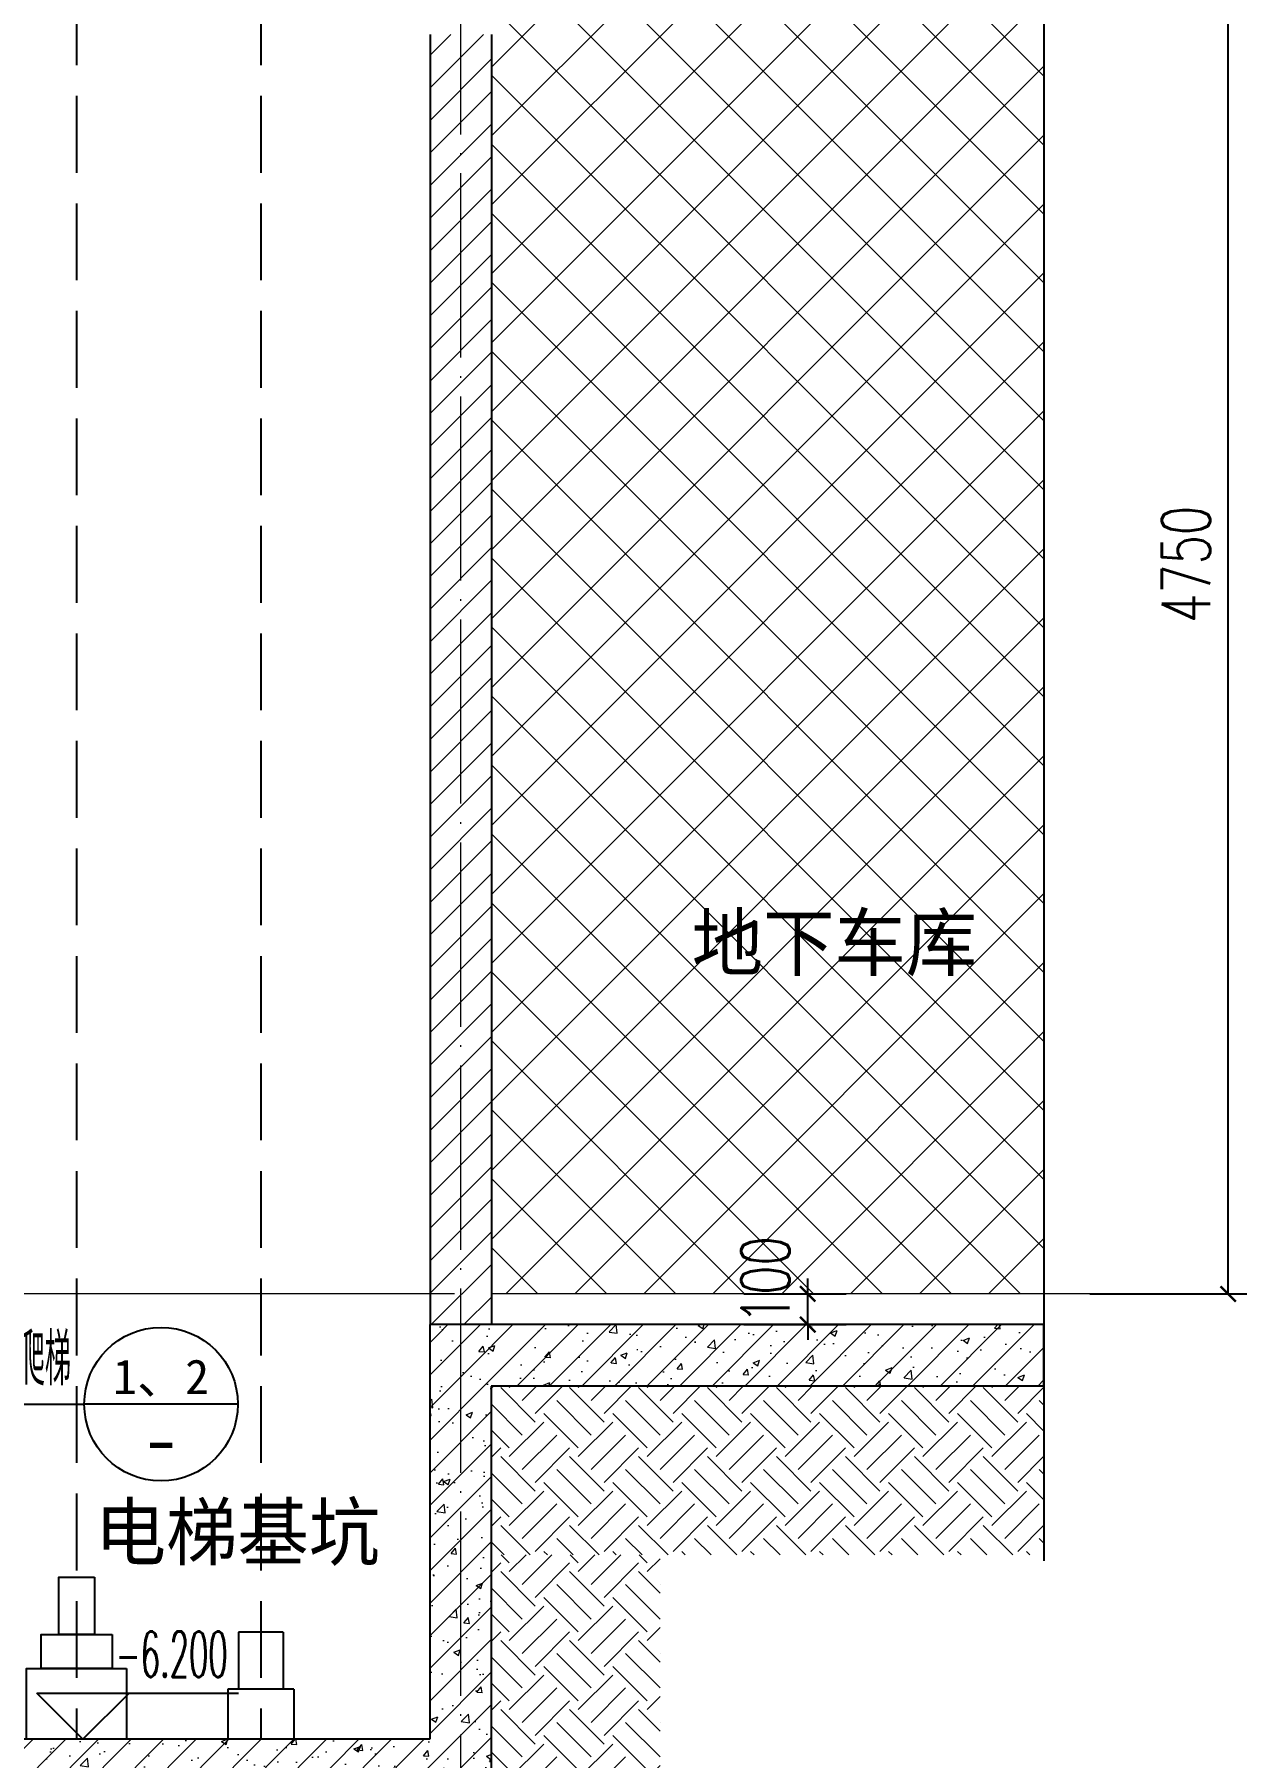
# Model space of a CAD drawing. Extents: x -1307975 to -76406, y -96289 to 379359.
# Drawn here: x -613038 to -609123, y 311490 to 317100 of the extents above; entities that cross this region are included whole.
import ezdxf
from ezdxf.enums import TextEntityAlignment as Align

# ---------------------------------------------------------------- set-up
doc = ezdxf.new("R2010")
doc.units = 0
doc.header["$LTSCALE"] = 1000
doc.linetypes.add('DASH', pattern=[0.35, 0.25, -0.1])
doc.linetypes.add('DOTE', pattern=[2.42, 2, -0.2, 0.02, -0.2])
doc.layers.get('0').update_dxf_attribs({"linetype": 'CONTINUOUS'})
doc.layers.get('DEFPOINTS').update_dxf_attribs({"linetype": 'CONTINUOUS'})
for name, color, linetype in [('DIM_ELEV', 3, 'CONTINUOUS'), ('DIM_IDEN', 67, 'CONTINUOUS'), ('DIM_SYMB', 3, 'CONTINUOUS'), ('PUB_DIM', 3, 'CONTINUOUS'), ('PUB_TEXT', 2, 'CONTINUOUS'), ('WALL', 5, 'CONTINUOUS'), ('设备', 253, 'CONTINUOUS')]:
    doc.layers.add(name, color=color, linetype=linetype)
for name, color, linetype, lineweight in [('DOTE', 19, 'DOTE', 9), ('PUB_HATCH', 8, 'CONTINUOUS', 9), ('内粉刷', 37, 'CONTINUOUS', 9), ('填充', 251, 'CONTINUOUS', 5)]:
    doc.layers.add(name, color=color, linetype=linetype, lineweight=lineweight)
doc.styles.add('_TCH_DIM', font='SIMPLEX.shx', dxfattribs={"width": 0.7, "bigfont": 'GBCBIG.shx'})
doc.styles.add('_TCH_DIM_T3', font='SIMPLEX', dxfattribs={"width": 0.705882, "bigfont": 'GBCBIG'})
doc.styles.add('_TCH_LABEL', font='simhei.ttf')
doc.dimstyles.new('_TCH_ARCH&&50', dxfattribs={"dimtxt": 157.5, "dimasz": 50, "dimexe": 125, "dimexo": 150, "dimgap": 58.75, "dimtad": 1, "dimdec": 0, "dimzin": 0, "dimdsep": 46, "dimtxsty": '_TCH_DIM_T3', "dimblk": 'ARCHTICK', "dimcen": 0.09, "dimclrt": 7, "dimazin": 0, "dimtfac": 1, "dimtdec": 0, "dimtix": 1, "dimtmove": 2, "dimatfit": 3, "dimldrblk": 'ARCHTICK', "dimfxl": 1, "dimtolj": 1, "dimtzin": 0, "dimarcsym": 0})
pattern_1 = [(45, (-762713.5, 410177.97), (-53.03301, 53.03301), []), (50, (-762713.5, 410177.97), (215.17805, -18.82564), [22.5, -247.5]), (355, (-762713.5, 410177.97), (-41.6254, 225.65764), [18, -198]), (100.4514, (-762695.57, 410176.4), (173.55281, 206.83186), [19.12206, -210.34263]), (46.1842, (-762713.5, 410237.97), (320.1723, -49.6557), [33.75, -371.25]), (96.6356, (-762686.82, 410233.83), (280.3988, 292.23536), [28.6831, -315.5139]), (351.1842, (-762713.5, 410237.97), (280.3986, 292.2356), [27, -297]), (21, (-762683.5, 410222.97), (179.07212, -120.78567), [22.5, -247.5]), (326, (-762683.5, 410222.97), (72.9946, 217.54501), [18, -198]), (71.4514, (-762668.58, 410212.9), (252.0668, 96.75915), [19.12206, -210.34263]), (37.5, (-762713.5, 410177.97), (3.647957, 99.868156), [0, -195.6, 0, -201, 0, -198.75]), (7.5, (-762713.5, 410177.97), (78.92086, 118.323514), [0, -114.6, 0, -191.1, 0, -75.75]), (327.5, (-762780.4, 410177.97), (160.14673, -6.76646), [0, -75, 0, -234, 0, -310.5]), (317.5, (-762810.4, 410177.97), (174.95585, 30.0315), [0, -97.5, 0, -155.4, 0, -220.5])]

# ---------------------------------------------------------------- blocks, each defined once
blk = doc.blocks.new('_ArchTick')
at = {"color": 0, "linetype": 'ByBlock', "const_width": 0.15}
blk.add_lwpolyline([(-0.5, -0.5), (0.5, 0.5)], dxfattribs=at)
blk = doc.blocks.new('*D576')
at = {"layer": 'DEFPOINTS', "color": 0, "transparency": 16777216}
for p in [(-610877.8, 312999.5), (-610519.4, 312999.5), (-610877.8, 312899.6)]:
    blk.add_point(p, dxfattribs=at)
at = {"layer": 'PUB_DIM', "color": 0, "lineweight": -2, "transparency": 16777216}
for p, q in [((-610519.4, 312999.5), (-610519.4, 313049.5)), ((-610727.8, 312999.5), (-610394.4, 312999.5)), ((-610519.4, 312899.6), (-610519.4, 312999.5)), ((-610727.8, 312899.6), (-610394.4, 312899.6)), ((-610519.4, 312899.6), (-610519.4, 312849.6))]:
    blk.add_line(p, q, dxfattribs=at)
at = {"layer": 'PUB_DIM', "color": 0, "lineweight": -2, "transparency": 16777216, "xscale": 50, "yscale": 50, "zscale": 50}
for p, rotation in [((-610519.4, 312999.5), 270), ((-610519.4, 312899.6), 90)]:
    blk.add_blockref('_ArchTick', p, dxfattribs=dict(at, rotation=rotation))
at = {"layer": 'PUB_DIM', "color": 7, "transparency": 16777216, "insert": (-610656.9, 313044.3), "char_height": 157.5, "attachment_point": 5, "rotation": 90, "style": '_TCH_DIM_T3'}
blk.add_mtext('\\A1;100', dxfattribs=at)
blk = doc.blocks.new('*D621')
at = {"layer": 'DEFPOINTS', "color": 0, "transparency": 16777216}
for p in [(-609750.1, 317749.6), (-609150.1, 317749.6), (-609750.1, 312999.6)]:
    blk.add_point(p, dxfattribs=at)
at = {"layer": 'PUB_DIM', "color": 0, "lineweight": -2, "transparency": 16777216}
for p, q in [((-609600.1, 317749.6), (-609025.1, 317749.6)), ((-609150.1, 312999.6), (-609150.1, 317749.6)), ((-609600.1, 312999.6), (-609025.1, 312999.6))]:
    blk.add_line(p, q, dxfattribs=at)
at = {"layer": 'PUB_DIM', "color": 0, "lineweight": -2, "transparency": 16777216, "xscale": 50, "yscale": 50, "zscale": 50}
for p, rotation in [((-609150.1, 317749.6), 90), ((-609150.1, 312999.6), 270)]:
    blk.add_blockref('_ArchTick', p, dxfattribs=dict(at, rotation=rotation))
at = {"layer": 'PUB_DIM', "color": 7, "transparency": 16777216, "insert": (-609287.6, 315374.6), "char_height": 157.5, "attachment_point": 5, "rotation": 90, "style": '_TCH_DIM_T3'}
blk.add_mtext('\\A1;4750', dxfattribs=at)

msp = doc.modelspace()

# ---------------------------------------------------------------- hatches: boundary and pattern name
at = {"layer": 'PUB_HATCH'}
h = msp.add_hatch(dxfattribs=at)
h.set_pattern_fill('普通砖', color=256, scale=30, style=0)
h.set_pattern_definition([(45, (-762713.5, 410231.826), (-53.03303, 53.03303), [])])
h.paths.add_polyline_path([(-611549.2, 317099.61), (-611749.2, 317099.61), (-611749.23, 312899.56), (-611549.23, 312899.56)])
h = msp.add_hatch(dxfattribs=at)
h.set_pattern_fill('钢筋混凝土', color=256, scale=30, style=0)
h.set_pattern_definition(pattern_1)
h.paths.add_polyline_path([(-611550.17, 312699.56), (-611750.17, 312899.56), (-611750.17, 311549.56), (-611550.17, 311349.56)])
h = msp.add_hatch(dxfattribs=at)
h.set_pattern_fill('钢筋混凝土', color=256, scale=30, style=0)
h.set_pattern_definition(pattern_1)
h.paths.add_polyline_path([(-609750.13, 312899.56), (-611750.17, 312899.56), (-611550.17, 312699.56), (-609750.13, 312699.56)])
h = msp.add_hatch(dxfattribs=at)
h.set_pattern_fill('钢筋混凝土', color=256, scale=30, style=0)
h.set_pattern_definition(pattern_1)
h.paths.add_polyline_path([(-611550.17, 311349.56), (-611750.17, 311549.56), (-613650.17, 311549.56), (-613850.17, 311349.56)])
at = {"layer": '填充'}
h = msp.add_hatch(dxfattribs=at)
h.set_pattern_fill('ANSI37', color=196, scale=100, style=0)
h.set_pattern_definition([(45, (-1909883.06, -191751.23), (-112.253202, 112.253202), []), (135, (-1909883.06, -191751.23), (-112.253202, -112.253202), [])])
h.paths.add_polyline_path([(-609750.13, 312999.55), (-609750.13, 317564.56), (-611549.19, 317564.56), (-611549.19, 317564.56), (-611549.19, 312999.55)])
h = msp.add_hatch(dxfattribs=at)
h.set_pattern_fill('EARTH', color=250, scale=50, angle=45, style=0)
h.set_pattern_definition([(45, (-775072.2, 449783.63), (0, 224.5064), [158.75, -158.75]), (45, (-775114.3, 449825.72), (0, 224.5064), [158.75, -158.75]), (45, (-775156.4, 449867.82), (0, 224.5064), [158.75, -158.75]), (135, (-775156.4, 449895.88), (-224.5064, 0), [158.75, -158.75]), (135, (-775114.3, 449937.97), (-224.5064, 0), [158.75, -158.75]), (135, (-775072.2, 449980.07), (-224.5064, 0), [158.75, -158.75])])
edge = h.paths.add_edge_path()
edge.add_line((-609750.13, 312149.66), (-609750.13, 312699.91))
edge.add_line((-609750.13, 312699.91), (-611550.17, 312699.91))
edge.add_line((-611550.17, 312699.91), (-611550.17, 312149.66))
edge.add_line((-611550.17, 312149.66), (-609754.96, 312149.66))
h = msp.add_hatch(dxfattribs=at)
h.set_pattern_fill('EARTH', color=250, scale=50, angle=45, style=0)
h.set_pattern_definition([(45, (-775072.2, 449633.63), (0, 224.5064), [158.75, -158.75]), (45, (-775114.3, 449675.72), (0, 224.5064), [158.75, -158.75]), (45, (-775156.4, 449717.82), (0, 224.5064), [158.75, -158.75]), (135, (-775156.4, 449745.88), (-224.5064, 0), [158.75, -158.75]), (135, (-775114.3, 449787.97), (-224.5064, 0), [158.75, -158.75]), (135, (-775072.2, 449830.07), (-224.5064, 0), [158.75, -158.75])])
h.paths.add_polyline_path([(-611550.21, 310799.56), (-610999.95, 310799.56), (-610999.95, 312149.98), (-611550.21, 312149.98)])

# ---------------------------------------------------------------- linework, layer by layer
at = {"layer": 'DIM_ELEV'}
msp.add_line((-609550.13, 312999.56), (-609025.13, 312999.56), dxfattribs=at)
at = {"layer": 'DIM_ELEV', "color": 3}
for p, q in [((-612879.63, 311549.56), (-613029.63, 311699.56)), ((-613029.63, 311699.56), (-612373.63, 311699.56)), ((-612879.63, 311549.56), (-612729.63, 311699.56))]:
    msp.add_line(p, q, dxfattribs=at)
at = {"layer": 'DIM_IDEN'}
for p in [(-613354.2, 312640.66), (-612375.3, 312640.66)]:
    msp.add_line(p, (-612875.3, 312640.66), dxfattribs=at)
msp.add_circle((-612625.3, 312640.66), 250, dxfattribs=at)
at = {"layer": 'DIM_SYMB'}
msp.add_lwpolyline([(-609750.13, 336249.56), (-609750.13, 324246.42), (-609645.13, 324208.2), (-609855.13, 324171.17), (-609750.13, 324133.92), (-609750.13, 312130.78)], dxfattribs=at)
at = {"layer": 'DOTE', "linetype": 'DOTE', "ltscale": 0.3}
msp.add_line((-611650.19, 336249.56), (-611650.17, 311349.56), dxfattribs=at)
at = {"layer": 'DOTE', "linetype": 'DOTE'}
msp.add_line((-609250.13, 312999.56), (-624727.19, 312999.56), dxfattribs=at)
at = {"layer": 'WALL'}
for p, q in [((-611749.2, 317099.61), (-611749.23, 312899.56)), ((-611549.2, 317099.61), (-611549.23, 312899.56)), ((-611750.17, 312899.56), (-611750.17, 311549.56)), ((-609750.13, 312899.56), (-611750.17, 312899.56)), ((-609750.13, 312699.56), (-609750.13, 312899.56)), ((-611550.17, 312699.56), (-611550.17, 311349.56)), ((-609750.13, 312699.56), (-611550.17, 312699.56)), ((-611750.17, 311549.56), (-613650.17, 311549.56))]:
    msp.add_line(p, q, dxfattribs=at)
at = {"layer": '内粉刷'}
msp.add_line((-609750.13, 312999.55), (-611549.23, 312999.55), dxfattribs=at)
at = {"layer": '设备', "color": 206, "linetype": 'DASH'}
for p, q in [((-612900.21, 336499.56), (-612900.21, 311549.56)), ((-612299.9, 336499.56), (-612300.2, 311549.31))]:
    msp.add_line(p, q, dxfattribs=at)
at = {"layer": '设备', "color": 206}
for p, q in [((-612373.03, 311898.2), (-612373.03, 311712.48)), ((-612227.38, 311898.2), (-612373.03, 311898.2)), ((-612227.38, 311898.2), (-612227.38, 311712.48)), ((-612407.35, 311712.48), (-612407.35, 311549.56)), ((-612193.06, 311712.48), (-612407.35, 311712.48)), ((-612193.06, 311712.48), (-612193.06, 311549.56))]:
    msp.add_line(p, q, dxfattribs=at)
for points in [[(-612842.43, 312077.49), (-612842.43, 311890.72), (-612957.98, 311890.72), (-612957.98, 312077.49)], [(-612784.66, 311890.72), (-612784.66, 311780.6), (-613015.76, 311780.6), (-613015.76, 311890.72)], [(-612737.3, 311780.6), (-612737.3, 311549.56), (-613063.11, 311549.56), (-613063.11, 311780.6)]]:
    msp.add_lwpolyline(points, close=True, dxfattribs=at)

# ---------------------------------------------------------------- texts
at = {"layer": 'PUB_TEXT'}
for s, p in [('地下车库', (-610897.09, 314053.86)), ('电梯基坑', (-612841.29, 312135.11))]:
    msp.add_text(s, height=178.723, dxfattribs=at).set_placement(p)
at = {"layer": 'PUB_TEXT', "style": '_TCH_DIM', "width": 0.7}
msp.add_text('检修爬梯', height=168.794, dxfattribs=at).set_placement((-613258.97, 312701.88))
at = {"layer": 'PUB_TEXT', "style": '_TCH_LABEL'}
for s, height, width, p, p2 in [('1、2', 113.14, 0.962162, (-612781.86, 312673.37), (-612468.74, 312673.37)), ('-', 172.43, 1.022989, (-612688.72, 312440.47), (-612561.88, 312440.47))]:
    msp.add_text(s, height=height, dxfattribs=dict(at, width=width)).set_placement(p, p2, align=Align.FIT)
at = {"layer": 'PUB_TEXT', "color": 3, "style": '_TCH_DIM', "width": 0.494118}
msp.add_text('-6.200', height=148.75, dxfattribs=at).set_placement((-612773.63, 311752.06))

# ---------------------------------------------------------------- dimensions: what is measured, and where the dimension line sits
at = {"layer": 'PUB_DIM'}
dim = msp.add_aligned_dim(p1=(-609750.13, 312999.56), p2=(-609750.13, 317749.56), distance=-600, dimstyle='_TCH_ARCH&&50', dxfattribs=at)
dim.commit()
dim.dimension.update_dxf_attribs({"geometry": '*D621', "text_midpoint": (-609287.63, 315374.56)})
dim = msp.add_linear_dim(base=(-610519.4, 312999.53), p1=(-610877.81, 312899.56), p2=(-610877.81, 312999.53), angle=90, dimstyle='_TCH_ARCH&&50', dxfattribs=at)
dim.commit()
dim.dimension.update_dxf_attribs({"geometry": '*D576', "text_midpoint": (-610656.9, 313044.34), "dimtype": 161})

doc.saveas('drawing.dxf')
